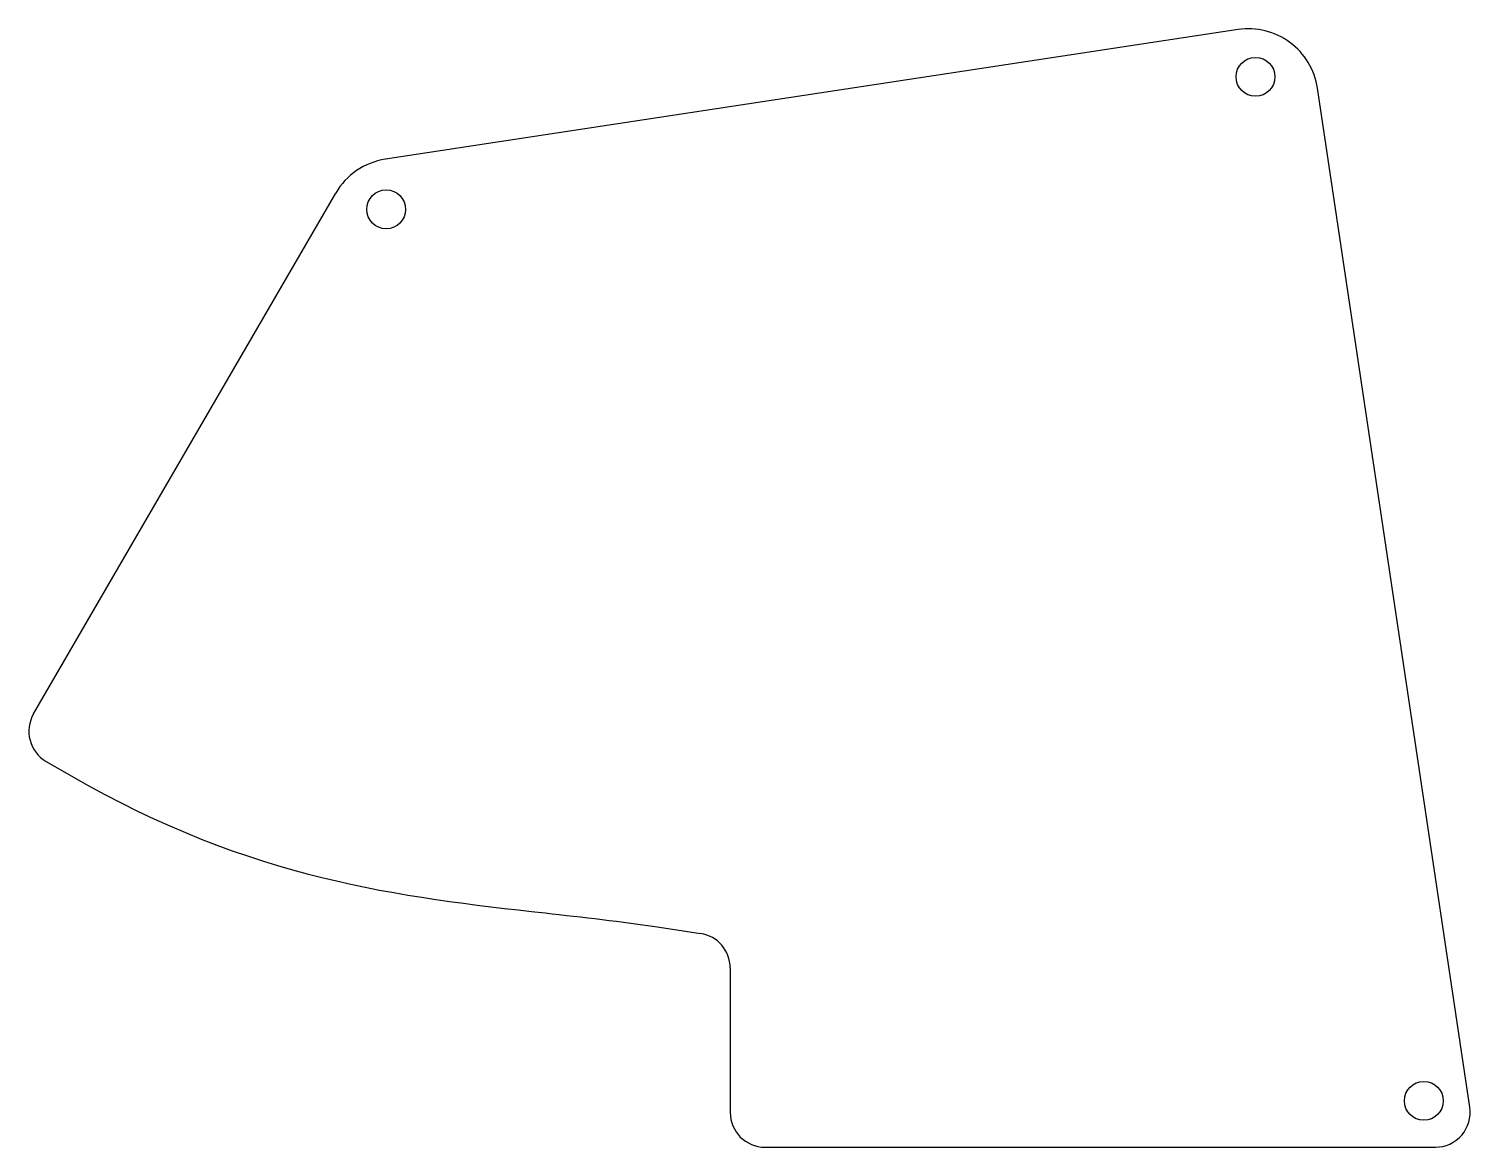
# Model space of a CAD drawing. Header units: millimetres. Extents: x -126 to -1, y -33 to 63.
import ezdxf

# ---------------------------------------------------------------- set-up
doc = ezdxf.new("R2010")
doc.units = ezdxf.units.MM
doc.layers.get('0').update_dxf_attribs({"linetype": 'CONTINUOUS'})

msp = doc.modelspace()

# ---------------------------------------------------------------- linework, layer by layer
for p, q in [((-21.19, 63.42), (-94.85, 52.22)), ((-1.19, -29.61), (-14.35, 58.37)), ((-125.24, 4.35), (-99.14, 49.3)), ((-124.14, 0.24), (-121.98, -1)), ((-71.17, -14.08), (-67.62, -14.61)), ((-65.07, -17.58), (-65.07, -30.06)), ((-62.07, -33.06), (-4.16, -33.06))]:
    msp.add_line(p, q)
for centre in [(-19.7, 59.34), (-94.78, 47.9), (-5.16, -29.06)]:
    msp.add_circle(centre, 1.68)
for centre, radius, start, end in [((-20.29, 57.48), 6, 8.5082, 98.6414), ((-93.95, 46.29), 6, 98.6414, 149.8633), ((-122.64, 2.84), 3, 149.8633, 239.9975), ((-68.07, -17.58), 3, 0, 81.3658), ((-4.16, -30.06), 3, -90, 8.5082), ((-62.07, -30.06), 3, 180, 270)]:
    msp.add_arc(centre, radius, start, end)
for points in [[(-121.98, -1), (-106.36, -10.02), (-93.5, -11.45), (-81.05, -12.84)], [(-81.05, -12.84), (-77.81, -13.2), (-74.47, -13.58), (-71.17, -14.08)]]:
    msp.add_open_spline(points, degree=3)

doc.saveas('drawing.dxf')
